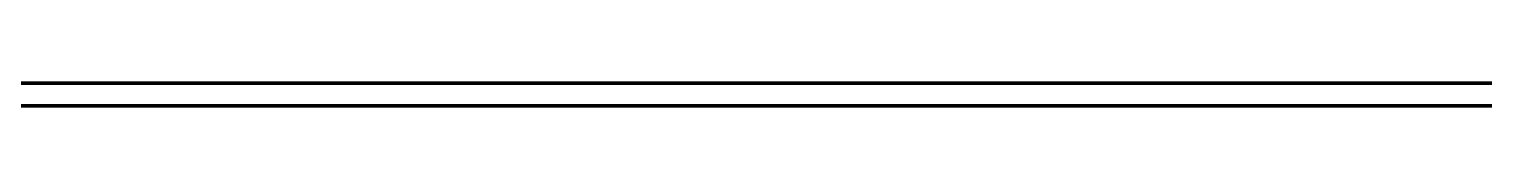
# Model space of a CAD drawing. Header units: inches. Extents: x 16 to 776, y 37 to 575.
# Drawn here: x 266.75 to 277.58, y 398.5 to 398.67 of the extents above; entities that cross this region are included whole.
import ezdxf

# ---------------------------------------------------------------- set-up
doc = ezdxf.new("R2010")
doc.units = ezdxf.units.IN
doc.header["$MEASUREMENT"] = 0
doc.layers.add('P', color=250, linetype='CONTINUOUS', lineweight=100)

msp = doc.modelspace()

# ---------------------------------------------------------------- linework, layer by layer
at = {"layer": 'P', "color": 0, "linetype": 'Continuous'}
for points in [[(266.667, 398.667), (266.833, 398.667)], [(266.667, 398.667), (266.833, 398.667)], [(266.833, 398.667), (266.833, 398.667)], [(266.833, 398.667), (267, 398.667)], [(266.833, 398.667), (266.833, 398.667)], [(266.833, 398.667), (267, 398.667)], [(267, 398.667), (267.167, 398.667)], [(267, 398.667), (267.167, 398.667)], [(267.167, 398.667), (267.167, 398.667)], [(267.167, 398.667), (267.333, 398.667)], [(267.167, 398.667), (267.167, 398.667)], [(267.167, 398.667), (267.333, 398.667)], [(267.333, 398.667), (267.5, 398.667)], [(267.333, 398.667), (267.5, 398.667)], [(267.5, 398.667), (267.667, 398.667)], [(267.5, 398.667), (267.667, 398.667)], [(267.667, 398.667), (267.667, 398.667)], [(267.667, 398.667), (267.833, 398.667)], [(267.667, 398.667), (267.667, 398.667)], [(267.667, 398.667), (267.833, 398.667)], [(267.833, 398.667), (268, 398.667)], [(267.833, 398.667), (268, 398.667)], [(268, 398.667), (268, 398.667)], [(268, 398.667), (268.167, 398.667)], [(268, 398.667), (268, 398.667)], [(268, 398.667), (268.167, 398.667)], [(268, 398.667), (268, 398.667)], [(268, 398.667), (268.167, 398.667)], [(268.167, 398.667), (268.333, 398.667)], [(268.167, 398.667), (268.333, 398.667)], [(268.333, 398.667), (268.5, 398.667)], [(268.333, 398.667), (268.5, 398.667)], [(268.5, 398.667), (268.5, 398.667)], [(268.5, 398.667), (268.667, 398.667)], [(268.5, 398.667), (268.5, 398.667)], [(268.5, 398.667), (268.667, 398.667)], [(268.5, 398.667), (268.5, 398.667)], [(268.5, 398.667), (268.667, 398.667)], [(268.667, 398.667), (268.833, 398.667)], [(268.667, 398.667), (268.833, 398.667)], [(268.833, 398.667), (269, 398.667)], [(268.833, 398.667), (269, 398.667)], [(269, 398.667), (269, 398.667)], [(269, 398.667), (269.167, 398.667)], [(269, 398.667), (269, 398.667)], [(269, 398.667), (269.167, 398.667)], [(269, 398.667), (269, 398.667)], [(269, 398.667), (269.167, 398.667)], [(269.167, 398.667), (269.333, 398.667)], [(269.167, 398.667), (269.333, 398.667)], [(269.333, 398.667), (269.333, 398.667)], [(269.333, 398.667), (269.5, 398.667)], [(269.333, 398.667), (269.333, 398.667)], [(269.333, 398.667), (269.5, 398.667)], [(269.333, 398.667), (269.5, 398.667)], [(269.5, 398.667), (269.667, 398.667)], [(269.5, 398.667), (269.667, 398.667)], [(269.5, 398.667), (269.667, 398.667)], [(269.667, 398.667), (269.833, 398.667)], [(269.667, 398.667), (269.833, 398.667)], [(269.833, 398.667), (269.833, 398.667)], [(269.833, 398.667), (270, 398.667)], [(269.833, 398.667), (269.833, 398.667)], [(269.833, 398.667), (270, 398.667)], [(270, 398.667), (270.167, 398.667)], [(270, 398.667), (270.167, 398.667)], [(270.167, 398.667), (270.167, 398.667)], [(270.167, 398.667), (270.333, 398.667)], [(270.167, 398.667), (270.167, 398.667)], [(270.167, 398.667), (270.333, 398.667)], [(270.333, 398.667), (270.5, 398.667)], [(270.333, 398.667), (270.5, 398.667)], [(270.5, 398.667), (270.667, 398.667)], [(270.5, 398.667), (270.667, 398.667)], [(270.667, 398.667), (270.667, 398.667)], [(270.667, 398.667), (270.833, 398.667)], [(270.667, 398.667), (270.667, 398.667)], [(270.667, 398.667), (270.833, 398.667)], [(270.833, 398.667), (271, 398.667)], [(270.833, 398.667), (271, 398.667)], [(271, 398.667), (271, 398.667)], [(271, 398.667), (271.167, 398.667)], [(271, 398.667), (271, 398.667)], [(271, 398.667), (271.167, 398.667)], [(271.167, 398.667), (271.333, 398.667)], [(271.167, 398.667), (271.333, 398.667)], [(271.333, 398.667), (271.5, 398.667)], [(271.333, 398.667), (271.5, 398.667)], [(271.5, 398.667), (271.5, 398.667)], [(271.5, 398.667), (271.667, 398.667)], [(271.5, 398.667), (271.5, 398.667)], [(271.5, 398.667), (271.667, 398.667)], [(271.5, 398.667), (271.5, 398.667)], [(271.5, 398.667), (271.667, 398.667)], [(271.667, 398.667), (271.833, 398.667)], [(271.667, 398.667), (271.833, 398.667)], [(271.833, 398.667), (272, 398.667)], [(271.833, 398.667), (272, 398.667)], [(272, 398.667), (272, 398.667)], [(272, 398.667), (272.167, 398.667)], [(272, 398.667), (272, 398.667)], [(272, 398.667), (272.167, 398.667)], [(272.167, 398.667), (272.333, 398.667)], [(272.167, 398.667), (272.333, 398.667)], [(272.333, 398.667), (272.333, 398.667)], [(272.333, 398.667), (272.5, 398.667)], [(272.333, 398.667), (272.333, 398.667)], [(272.333, 398.667), (272.5, 398.667)], [(272.5, 398.667), (272.667, 398.667)], [(272.5, 398.667), (272.667, 398.667)], [(272.667, 398.667), (272.833, 398.667)], [(272.667, 398.667), (272.833, 398.667)], [(272.833, 398.667), (272.833, 398.667)], [(272.833, 398.667), (273, 398.667)], [(272.833, 398.667), (272.833, 398.667)], [(272.833, 398.667), (273, 398.667)], [(273, 398.667), (273.167, 398.667)], [(273, 398.667), (273.167, 398.667)], [(273.167, 398.667), (273.167, 398.667)], [(273.167, 398.667), (273.333, 398.667)], [(273.167, 398.667), (273.167, 398.667)], [(273.167, 398.667), (273.333, 398.667)], [(273.333, 398.667), (273.5, 398.667)], [(273.333, 398.667), (273.5, 398.667)], [(273.5, 398.667), (273.667, 398.667)], [(273.5, 398.667), (273.667, 398.667)], [(273.667, 398.667), (273.667, 398.667)], [(273.667, 398.667), (273.833, 398.667)], [(273.667, 398.667), (273.667, 398.667)], [(273.667, 398.667), (273.833, 398.667)], [(273.833, 398.667), (274, 398.667)], [(273.833, 398.667), (274, 398.667)], [(274, 398.667), (274, 398.667)], [(274, 398.667), (274.167, 398.667)], [(274, 398.667), (274, 398.667)], [(274, 398.667), (274.167, 398.667)], [(274.167, 398.667), (274.333, 398.667)], [(274.167, 398.667), (274.333, 398.667)], [(274.333, 398.667), (274.5, 398.667)], [(274.333, 398.667), (274.5, 398.667)], [(274.5, 398.667), (274.5, 398.667)], [(274.5, 398.667), (274.667, 398.667)], [(274.5, 398.667), (274.5, 398.667)], [(274.5, 398.667), (274.667, 398.667)], [(274.667, 398.667), (274.833, 398.667)], [(274.667, 398.667), (274.833, 398.667)], [(274.833, 398.667), (275, 398.667)], [(274.833, 398.667), (275, 398.667)], [(275, 398.667), (275, 398.667)], [(275, 398.667), (275.167, 398.667)], [(275, 398.667), (275, 398.667)], [(275, 398.667), (275.167, 398.667)], [(275.167, 398.667), (275.333, 398.667)], [(275.167, 398.667), (275.333, 398.667)], [(275.333, 398.667), (275.333, 398.667)], [(275.333, 398.667), (275.5, 398.667)], [(275.333, 398.667), (275.333, 398.667)], [(275.333, 398.667), (275.5, 398.667)], [(275.5, 398.667), (275.667, 398.667)], [(275.5, 398.667), (275.667, 398.667)], [(275.667, 398.667), (275.833, 398.667)], [(275.667, 398.667), (275.833, 398.667)], [(275.667, 398.667), (275.833, 398.667)], [(275.833, 398.667), (275.833, 398.667)], [(275.833, 398.667), (275.833, 398.667)], [(275.833, 398.667), (276, 398.667)], [(275.833, 398.667), (275.833, 398.667)], [(275.833, 398.667), (276, 398.667)], [(276, 398.667), (276.167, 398.667)], [(276, 398.667), (276.167, 398.667)], [(276.167, 398.667), (276.167, 398.667)], [(276.167, 398.667), (276.333, 398.667)], [(276.167, 398.667), (276.167, 398.667)], [(276.167, 398.667), (276.333, 398.667)], [(276.167, 398.667), (276.333, 398.667)], [(276.333, 398.667), (276.5, 398.667)], [(276.333, 398.667), (276.5, 398.667)], [(276.333, 398.667), (276.5, 398.667)], [(276.5, 398.667), (276.667, 398.667)], [(276.5, 398.667), (276.667, 398.667)], [(276.667, 398.667), (276.667, 398.667)], [(276.667, 398.667), (276.833, 398.667)], [(276.667, 398.667), (276.667, 398.667)], [(276.667, 398.667), (276.833, 398.667)], [(276.667, 398.667), (276.833, 398.667)], [(276.833, 398.667), (277, 398.667)], [(276.833, 398.667), (277, 398.667)], [(276.833, 398.667), (277, 398.667)], [(277, 398.667), (277, 398.667)], [(277, 398.667), (277.167, 398.667)], [(277, 398.667), (277, 398.667)], [(277, 398.667), (277.167, 398.667)], [(277.167, 398.667), (277.333, 398.667)], [(277.167, 398.667), (277.333, 398.667)], [(277.167, 398.667), (277.333, 398.667)], [(277.333, 398.667), (277.5, 398.667)], [(277.333, 398.667), (277.5, 398.667)], [(277.333, 398.667), (277.5, 398.667)], [(277.5, 398.667), (277.5, 398.667)], [(277.5, 398.667), (277.667, 398.667)], [(277.5, 398.667), (277.5, 398.667)], [(277.5, 398.667), (277.667, 398.667)], [(266.667, 398.5), (266.833, 398.5)], [(266.667, 398.5), (266.833, 398.5)], [(266.667, 398.5), (266.833, 398.5)], [(266.833, 398.5), (266.833, 398.5)], [(266.833, 398.5), (266.833, 398.5)], [(266.833, 398.5), (267, 398.5)], [(266.833, 398.5), (267, 398.5)], [(266.833, 398.5), (267, 398.5)], [(267, 398.5), (267.167, 398.5)], [(267, 398.5), (267.167, 398.5)], [(267, 398.5), (267.167, 398.5)], [(267.167, 398.5), (267.167, 398.5)], [(267.167, 398.5), (267.167, 398.5)], [(267.167, 398.5), (267.333, 398.5)], [(267.167, 398.5), (267.167, 398.5)], [(267.167, 398.5), (267.333, 398.5)], [(267.333, 398.5), (267.5, 398.5)], [(267.333, 398.5), (267.5, 398.5)], [(267.333, 398.5), (267.5, 398.5)], [(267.5, 398.5), (267.667, 398.5)], [(267.5, 398.5), (267.667, 398.5)], [(267.5, 398.5), (267.667, 398.5)], [(267.667, 398.5), (267.667, 398.5)], [(267.667, 398.5), (267.667, 398.5)], [(267.667, 398.5), (267.833, 398.5)], [(267.667, 398.5), (267.667, 398.5)], [(267.667, 398.5), (267.833, 398.5)], [(267.667, 398.5), (267.833, 398.5)], [(267.833, 398.5), (268, 398.5)], [(267.833, 398.5), (268, 398.5)], [(268, 398.5), (268, 398.5)], [(268, 398.5), (268, 398.5)], [(268, 398.5), (268.167, 398.5)], [(268, 398.5), (268, 398.5)], [(268, 398.5), (268.167, 398.5)], [(268, 398.5), (268.167, 398.5)], [(268, 398.5), (268.167, 398.5)], [(268.167, 398.5), (268.333, 398.5)], [(268.167, 398.5), (268.333, 398.5)], [(268.167, 398.5), (268.333, 398.5)], [(268.333, 398.5), (268.5, 398.5)], [(268.333, 398.5), (268.5, 398.5)], [(268.5, 398.5), (268.5, 398.5)], [(268.5, 398.5), (268.5, 398.5)], [(268.5, 398.5), (268.667, 398.5)], [(268.5, 398.5), (268.5, 398.5)], [(268.5, 398.5), (268.667, 398.5)], [(268.5, 398.5), (268.667, 398.5)], [(268.5, 398.5), (268.667, 398.5)], [(268.667, 398.5), (268.833, 398.5)], [(268.667, 398.5), (268.833, 398.5)], [(268.667, 398.5), (268.833, 398.5)], [(268.833, 398.5), (269, 398.5)], [(268.833, 398.5), (269, 398.5)], [(269, 398.5), (269, 398.5)], [(269, 398.5), (269, 398.5)], [(269, 398.5), (269.167, 398.5)], [(269, 398.5), (269, 398.5)], [(269, 398.5), (269.167, 398.5)], [(269, 398.5), (269.167, 398.5)], [(269, 398.5), (269.167, 398.5)], [(269.167, 398.5), (269.333, 398.5)], [(269.167, 398.5), (269.333, 398.5)], [(269.167, 398.5), (269.333, 398.5)], [(269.333, 398.5), (269.333, 398.5)], [(269.333, 398.5), (269.333, 398.5)], [(269.333, 398.5), (269.5, 398.5)], [(269.333, 398.5), (269.5, 398.5)], [(269.333, 398.5), (269.5, 398.5)], [(269.5, 398.5), (269.667, 398.5)], [(269.5, 398.5), (269.667, 398.5)], [(269.5, 398.5), (269.667, 398.5)], [(269.5, 398.5), (269.667, 398.5)], [(269.667, 398.5), (269.833, 398.5)], [(269.667, 398.5), (269.833, 398.5)], [(269.667, 398.5), (269.833, 398.5)], [(269.833, 398.5), (269.833, 398.5)], [(269.833, 398.5), (269.833, 398.5)], [(269.833, 398.5), (270, 398.5)], [(269.833, 398.5), (269.833, 398.5)], [(269.833, 398.5), (270, 398.5)], [(269.833, 398.5), (270, 398.5)], [(270, 398.5), (270.167, 398.5)], [(270, 398.5), (270.167, 398.5)], [(270.167, 398.5), (270.167, 398.5)], [(270.167, 398.5), (270.167, 398.5)], [(270.167, 398.5), (270.333, 398.5)], [(270.167, 398.5), (270.167, 398.5)], [(270.167, 398.5), (270.333, 398.5)], [(270.167, 398.5), (270.333, 398.5)], [(270.333, 398.5), (270.5, 398.5)], [(270.333, 398.5), (270.5, 398.5)], [(270.333, 398.5), (270.5, 398.5)], [(270.5, 398.5), (270.667, 398.5)], [(270.5, 398.5), (270.667, 398.5)], [(270.667, 398.5), (270.667, 398.5)], [(270.667, 398.5), (270.667, 398.5)], [(270.667, 398.5), (270.833, 398.5)], [(270.667, 398.5), (270.667, 398.5)], [(270.667, 398.5), (270.833, 398.5)], [(270.667, 398.5), (270.833, 398.5)], [(270.833, 398.5), (271, 398.5)], [(270.833, 398.5), (271, 398.5)], [(270.833, 398.5), (271, 398.5)], [(271, 398.5), (271, 398.5)], [(271, 398.5), (271, 398.5)], [(271, 398.5), (271.167, 398.5)], [(271, 398.5), (271.167, 398.5)], [(271, 398.5), (271.167, 398.5)], [(271.167, 398.5), (271.333, 398.5)], [(271.167, 398.5), (271.333, 398.5)], [(271.167, 398.5), (271.333, 398.5)], [(271.333, 398.5), (271.5, 398.5)], [(271.333, 398.5), (271.5, 398.5)], [(271.5, 398.5), (271.5, 398.5)], [(271.5, 398.5), (271.5, 398.5)], [(271.5, 398.5), (271.667, 398.5)], [(271.5, 398.5), (271.5, 398.5)], [(271.5, 398.5), (271.667, 398.5)], [(271.5, 398.5), (271.667, 398.5)], [(271.5, 398.5), (271.667, 398.5)], [(271.667, 398.5), (271.833, 398.5)], [(271.667, 398.5), (271.833, 398.5)], [(271.667, 398.5), (271.833, 398.5)], [(271.833, 398.5), (272, 398.5)], [(271.833, 398.5), (272, 398.5)], [(271.833, 398.5), (272, 398.5)], [(272, 398.5), (272, 398.5)], [(272, 398.5), (272, 398.5)], [(272, 398.5), (272.167, 398.5)], [(272, 398.5), (272, 398.5)], [(272, 398.5), (272.167, 398.5)], [(272.167, 398.5), (272.333, 398.5)], [(272.167, 398.5), (272.333, 398.5)], [(272.167, 398.5), (272.333, 398.5)], [(272.333, 398.5), (272.333, 398.5)], [(272.333, 398.5), (272.333, 398.5)], [(272.333, 398.5), (272.5, 398.5)], [(272.333, 398.5), (272.333, 398.5)], [(272.333, 398.5), (272.5, 398.5)], [(272.333, 398.5), (272.5, 398.5)], [(272.5, 398.5), (272.667, 398.5)], [(272.5, 398.5), (272.667, 398.5)], [(272.667, 398.5), (272.833, 398.5)], [(272.667, 398.5), (272.833, 398.5)], [(272.667, 398.5), (272.833, 398.5)], [(272.833, 398.5), (272.833, 398.5)], [(272.833, 398.5), (272.833, 398.5)], [(272.833, 398.5), (273, 398.5)], [(272.833, 398.5), (272.833, 398.5)], [(272.833, 398.5), (273, 398.5)], [(272.833, 398.5), (273, 398.5)], [(273, 398.5), (273.167, 398.5)], [(273, 398.5), (273.167, 398.5)], [(273.167, 398.5), (273.167, 398.5)], [(273.167, 398.5), (273.167, 398.5)], [(273.167, 398.5), (273.333, 398.5)], [(273.167, 398.5), (273.167, 398.5)], [(273.167, 398.5), (273.333, 398.5)], [(273.167, 398.5), (273.333, 398.5)], [(273.333, 398.5), (273.5, 398.5)], [(273.333, 398.5), (273.5, 398.5)], [(273.333, 398.5), (273.5, 398.5)], [(273.5, 398.5), (273.667, 398.5)], [(273.5, 398.5), (273.667, 398.5)], [(273.667, 398.5), (273.667, 398.5)], [(273.667, 398.5), (273.667, 398.5)], [(273.667, 398.5), (273.833, 398.5)], [(273.667, 398.5), (273.667, 398.5)], [(273.667, 398.5), (273.833, 398.5)], [(273.667, 398.5), (273.833, 398.5)], [(273.833, 398.5), (274, 398.5)], [(273.833, 398.5), (274, 398.5)], [(273.833, 398.5), (274, 398.5)], [(274, 398.5), (274, 398.5)], [(274, 398.5), (274, 398.5)], [(274, 398.5), (274.167, 398.5)], [(274, 398.5), (274, 398.5)], [(274, 398.5), (274.167, 398.5)], [(274.167, 398.5), (274.333, 398.5)], [(274.167, 398.5), (274.333, 398.5)], [(274.167, 398.5), (274.333, 398.5)], [(274.333, 398.5), (274.5, 398.5)], [(274.333, 398.5), (274.5, 398.5)], [(274.333, 398.5), (274.5, 398.5)], [(274.5, 398.5), (274.5, 398.5)], [(274.5, 398.5), (274.5, 398.5)], [(274.5, 398.5), (274.667, 398.5)], [(274.5, 398.5), (274.5, 398.5)], [(274.5, 398.5), (274.667, 398.5)], [(274.667, 398.5), (274.833, 398.5)], [(274.667, 398.5), (274.833, 398.5)], [(274.667, 398.5), (274.833, 398.5)], [(274.833, 398.5), (275, 398.5)], [(274.833, 398.5), (275, 398.5)], [(274.833, 398.5), (275, 398.5)], [(275, 398.5), (275, 398.5)], [(275, 398.5), (275, 398.5)], [(275, 398.5), (275.167, 398.5)], [(275, 398.5), (275, 398.5)], [(275, 398.5), (275.167, 398.5)], [(275.167, 398.5), (275.333, 398.5)], [(275.167, 398.5), (275.333, 398.5)], [(275.167, 398.5), (275.333, 398.5)], [(275.333, 398.5), (275.333, 398.5)], [(275.333, 398.5), (275.333, 398.5)], [(275.333, 398.5), (275.5, 398.5)], [(275.333, 398.5), (275.333, 398.5)], [(275.333, 398.5), (275.5, 398.5)], [(275.333, 398.5), (275.5, 398.5)], [(275.5, 398.5), (275.667, 398.5)], [(275.5, 398.5), (275.667, 398.5)], [(275.667, 398.5), (275.833, 398.5)], [(275.667, 398.5), (275.833, 398.5)], [(275.667, 398.5), (275.833, 398.5)], [(275.833, 398.5), (275.833, 398.5)], [(275.833, 398.5), (275.833, 398.5)], [(275.833, 398.5), (275.833, 398.5)], [(275.833, 398.5), (276, 398.5)], [(275.833, 398.5), (275.833, 398.5)], [(275.833, 398.5), (276, 398.5)], [(275.833, 398.5), (276, 398.5)], [(276, 398.5), (276.167, 398.5)], [(276, 398.5), (276.167, 398.5)], [(276, 398.5), (276.167, 398.5)], [(276.167, 398.5), (276.167, 398.5)], [(276.167, 398.5), (276.167, 398.5)], [(276.167, 398.5), (276.333, 398.5)], [(276.167, 398.5), (276.333, 398.5)], [(276.167, 398.5), (276.333, 398.5)], [(276.333, 398.5), (276.5, 398.5)], [(276.333, 398.5), (276.5, 398.5)], [(276.333, 398.5), (276.5, 398.5)], [(276.333, 398.5), (276.5, 398.5)], [(276.5, 398.5), (276.667, 398.5)], [(276.5, 398.5), (276.667, 398.5)], [(276.5, 398.5), (276.667, 398.5)], [(276.667, 398.5), (276.667, 398.5)], [(276.667, 398.5), (276.667, 398.5)], [(276.667, 398.5), (276.833, 398.5)], [(276.667, 398.5), (276.833, 398.5)], [(276.667, 398.5), (276.833, 398.5)], [(276.833, 398.5), (277, 398.5)], [(276.833, 398.5), (277, 398.5)], [(276.833, 398.5), (277, 398.5)], [(276.833, 398.5), (277, 398.5)], [(277, 398.5), (277, 398.5)], [(277, 398.5), (277, 398.5)], [(277, 398.5), (277.167, 398.5)], [(277, 398.5), (277, 398.5)], [(277, 398.5), (277.167, 398.5)], [(277.167, 398.5), (277.333, 398.5)], [(277.167, 398.5), (277.333, 398.5)], [(277.167, 398.5), (277.333, 398.5)], [(277.333, 398.5), (277.5, 398.5)], [(277.333, 398.5), (277.5, 398.5)], [(277.333, 398.5), (277.5, 398.5)], [(277.333, 398.5), (277.5, 398.5)], [(277.5, 398.5), (277.5, 398.5)], [(277.5, 398.5), (277.5, 398.5)], [(277.5, 398.5), (277.667, 398.5)], [(277.5, 398.5), (277.5, 398.5)], [(277.5, 398.5), (277.667, 398.5)]]:
    msp.add_lwpolyline(points, dxfattribs=at)

doc.saveas('drawing.dxf')
